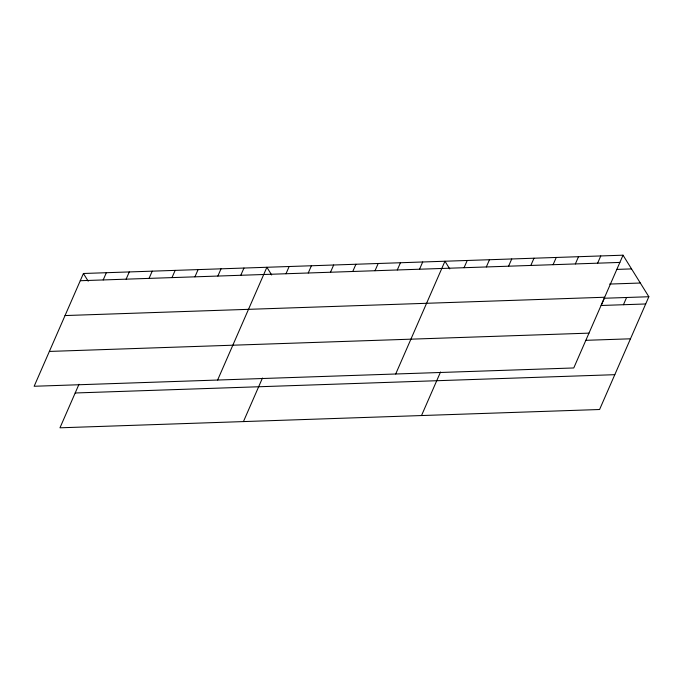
<?xml version="1.0" encoding="UTF-8"?>
<svg xmlns="http://www.w3.org/2000/svg" width="683" height="683" viewBox="0 0 683 683"><rect width="100%" height="100%" fill="white"/><g stroke="black" fill="none" stroke-linecap="round" stroke-linejoin="round"><path stroke-width="1.02" d="M83.42 273.49L34.15 386.262L573.763 367.958L623.033 255.194L83.42 273.49L88.209 281.208M103.193 279.945L106.352 272.713M78.997 384.256L59.967 427.806L599.58 409.51L648.85 296.738L623.033 255.194M126.124 279.168L129.283 271.936M149.056 278.391L152.215 271.16M171.988 277.614L175.155 270.383M194.928 276.837L198.087 269.606M217.86 276.06L221.019 268.829M240.792 275.283L243.951 268.043M217.621 380.038L266.882 267.266L271.68 274.984M285.989 273.746L289.148 266.515M308.246 272.995L311.405 265.755M243.438 421.59L262.468 378.032M330.504 272.235L333.663 265.004M352.761 271.484L355.92 264.253M375.018 270.724L378.186 263.493M397.284 269.973L400.443 262.742M419.541 269.222L422.7 261.982M395.696 373.994L444.957 261.23L449.755 268.94M464.056 267.71L467.215 260.479M486.322 266.951L489.48 259.719M421.513 415.546L440.535 371.996M508.579 266.199L511.738 258.968M530.836 265.439L533.995 258.208M553.093 264.688L556.252 257.457M575.351 263.937L578.518 256.697M597.616 263.177L600.775 255.946M623.434 304.729L626.593 297.498M80.261 280.722L619.874 262.426M616.715 269.409L631.553 268.906M609.595 284.068L640.33 283.027M65.039 315.555L604.66 297.25M648.85 296.738L604.335 298.249L601.168 305.48L645.691 303.969M49.364 351.429L588.977 333.133M585.954 340.313L630.477 338.802M75.181 392.981L614.802 374.685"/></g></svg>
